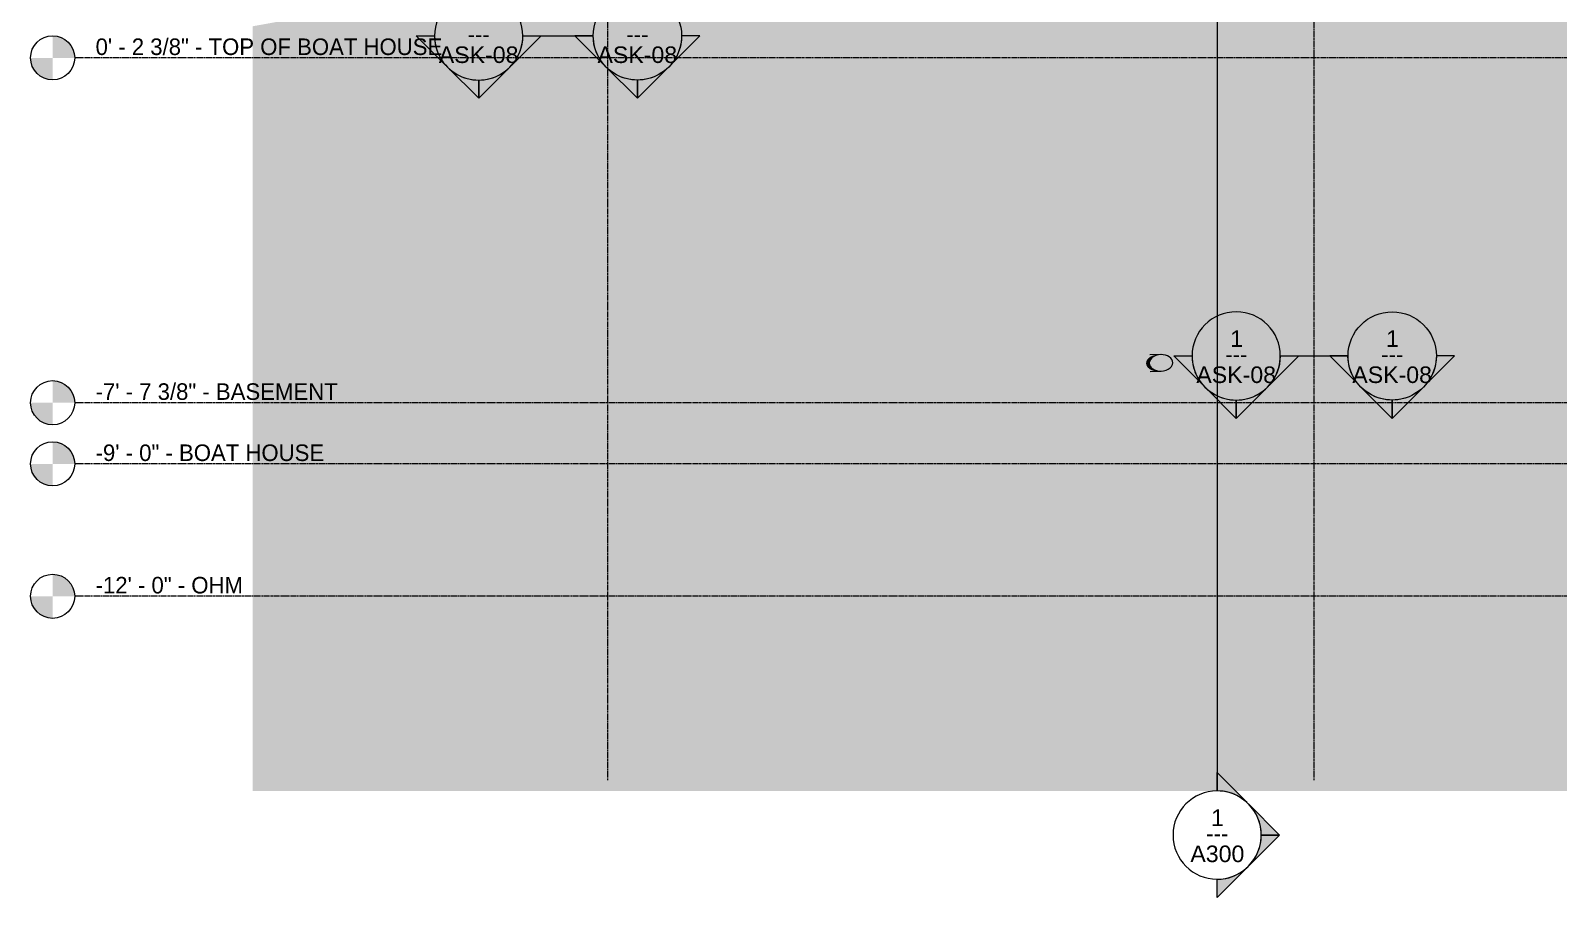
# Model space of a CAD drawing. Header units: inches. Extents: x -9021 to -6963, y -226 to 478.
# Drawn here: x -7715.2 to -7299.8, y -225.9 to 9.8 of the extents above; entities that cross this region are included whole.
import ezdxf

# ---------------------------------------------------------------- set-up
doc = ezdxf.new("R2010")
doc.units = ezdxf.units.IN
doc.header["$MEASUREMENT"] = 0
doc.linetypes.add('Grid Line 1_2_', pattern=[0.8749999999999999, 0.4999999999999999, -0.125, 0.125, -0.125])
for name, color, linetype, lineweight in [('A-FLOR-LEVL', 51, 'Continuous', 9), ('A-FLOR-LEVL-1', 51, 'Grid Line 1_2_', 9), ('C-TOPO', 7, 'Continuous', 9), ('G-ANNO-SYMB-1', 111, 'Continuous', 9), ('P-PIPE', 3, 'Continuous', 9), ('S-GRID-1', 1, 'Grid Line 1_2_', 9)]:
    doc.layers.add(name, color=color, linetype=linetype, lineweight=lineweight)
doc.styles.add('Arial_1', font='arial.ttf', dxfattribs={"height": 4.499999999999996})
doc.styles.add('Century Gothic', font='ufonts.com_century-gothic.ttf', dxfattribs={"height": 4.499999999999996})

# ---------------------------------------------------------------- blocks, each defined once
blk = doc.blocks.new('Level - Level Head - Circle-50818-BUILDING ELEVATION - SOUTH _STREET_')
at = {"layer": 'A-FLOR-LEVL'}
h = blk.add_hatch(color=256, dxfattribs=at)
edge = h.paths.add_edge_path(flags=0)
edge.add_line((8283.597217687306, 31.99999999999999), (8289.597217687306, 31.99999999999999))
edge.add_arc((8283.597217687306, 31.99999999999998), 6.000000000000011, 2.544443745170813e-14, 90.0000000000001)
edge.add_line((8283.597217687306, 37.99999999999997), (8283.597217687306, 31.99999999999999))
h = blk.add_hatch(color=256, dxfattribs=at)
edge = h.paths.add_edge_path(flags=0)
edge.add_line((8283.597217687306, 25.99999999999998), (8283.597217687306, 31.99999999999995))
edge.add_line((8283.597217687306, 31.99999999999995), (8277.597217687306, 31.99999999999995))
edge.add_arc((8283.597217687306, 31.99999999999998), 6.000000000000004, 180.0000000000002, 269.9999999999997)
blk.add_circle((8283.597217687306, 31.99999999999998), 6, dxfattribs=at)
blk = doc.blocks.new('Section - Section Head - Filled-22785-BUILDING ELEVATION - SOUTH _STREET_')
at = {"layer": 'G-ANNO-SYMB-1'}
h = blk.add_hatch(color=256, dxfattribs=at)
edge = h.paths.add_edge_path(flags=0)
edge.add_line((8608.219212401726, -199.9807485030786), (8600.166984723406, -191.92852082476))
edge.add_line((8600.166984723406, -191.92852082476), (8600.166984723406, -196.8834657777552))
edge.add_arc((8600.166984723406, -208.8990835732372), 12.01561779548256, 47.921604975374976, 90.0000000000004, ccw=False)
h = blk.add_hatch(color=256, dxfattribs=at)
edge = h.paths.add_edge_path(flags=0)
edge.add_arc((8600.166984723406, -208.8990835732372), 11.99999999999992, -3.979039320256561e-13, 44.999999999995225, ccw=False)
edge.add_line((8612.166984723406, -208.8990835732373), (8617.137547471884, -208.8990835732373))
edge.add_line((8617.137547471884, -208.8990835732373), (8608.652266097646, -200.4138021989987))
h = blk.add_hatch(color=256, dxfattribs=at)
edge = h.paths.add_edge_path(flags=0)
edge.add_line((8608.652266097646, -217.3843649474758), (8617.137547471884, -208.8990835732373))
edge.add_line((8617.137547471884, -208.8990835732373), (8612.166984723406, -208.8990835732373))
edge.add_arc((8600.166984723406, -208.8990835732371), 12.00000000000203, 314.9999999999996, 359.99999999999903, ccw=False)
h = blk.add_hatch(color=256, dxfattribs=at)
edge = h.paths.add_edge_path(flags=0)
edge.add_arc((8600.166984723406, -208.8990835732372), 12.01561779548177, 269.99999999999955, 312.07839502462326, ccw=False)
edge.add_line((8600.166984723406, -220.914701368719), (8600.166984723406, -225.8696463217143))
edge.add_line((8600.166984723406, -225.8696463217143), (8608.219212401726, -217.8174186433959))
for p, q in [((8600.166984723406, -196.8834657777552), (8600.166984723406, -191.92852082476)), ((8600.166984723406, -191.92852082476), (8608.219212401726, -199.9807485030786)), ((8608.652266097646, -200.4138021989987), (8617.137547471884, -208.8990835732373)), ((8617.137547471884, -208.8990835732373), (8608.652266097646, -217.3843649474758)), ((8612.166984723406, -208.8990835732373), (8617.137547471884, -208.8990835732373)), ((8617.137547471884, -208.8990835732373), (8612.166984723406, -208.8990835732373)), ((8608.219212401726, -217.8174186433959), (8600.166984723406, -225.8696463217143)), ((8600.166984723406, -225.8696463217143), (8600.166984723406, -220.914701368719))]:
    blk.add_line(p, q, dxfattribs=at)
for centre, radius, start, end in [((8600.166984723406, -208.914701368719), 11.99999999999999, 89.99999999999993, 269.9999999999995), ((8600.166984723406, -208.8990835732372), 12.01561779548256, 47.92160497537466, 90), ((8600.166984723406, -208.914701368719), 11.9999999999999, 269.9999999999993, 89.99999999999967), ((8600.166984723406, -208.8990835732372), 11.99999999999992, 359.9999999999992, 44.99999999999482), ((8600.166984723406, -208.8990835732371), 12.00000000000203, 314.9999999999992, 359.9999999999987), ((8600.166984723406, -208.8990835732372), 12.01561779548177, 269.9999999999992, 312.0783950246229)]:
    blk.add_arc(centre, radius, start, end, dxfattribs=at)

msp = doc.modelspace()

# ---------------------------------------------------------------- hatches: boundary and pattern name
at = {"layer": 'C-TOPO'}
for points in [[(-7565.703149297713, -196.9090787343035), (-7520.177509242134, -196.9090787343035), (-7520.177509242134, 18.48472711255559), (-7560.59019818392, 20.44140303027947), (-7572.468483237601, 18.87474427237171), (-7609.355422895864, 18.22949960996442), (-7627.596084175148, 15.85288297517067), (-7632.009378579814, 15.10289261875977), (-7641.592740594815, 13.33918116996972), (-7654.805511321505, 10.95957382891336), (-7654.805511321505, -196.9090787343035), (-7572.468483237601, -196.9090787343035)], [(-7520.177509242134, -196.9090787343035), (-7418.177509242136, -196.9090787343035), (-7418.177509242136, 14.5094597127308), (-7438.512464795285, 15.53783661405723), (-7507.268086727459, 18.67758935329359), (-7520.177509242134, 18.48472711255559), (-7520.177509242134, -121.5700787343035)], [(-7128.177509242105, -196.9090787343035), (-7128.177509242105, 18.05146553621492), (-7231.202459668553, 15.48589791519941), (-7276.069620186558, 14.60081315650996), (-7279.08575793499, 15.13727735508613), (-7281.920903661578, 14.94792005831633), (-7324.309686831079, 15.70311335732648), (-7357.395918585747, 15.72209322075119), (-7368.927509242107, 15.2722362423147), (-7368.927509242107, -196.9090787343035), (-7153.86864071114, -196.9090787343035)]]:
    msp.add_hatch(color=256, dxfattribs=at).paths.add_polyline_path(points, flags=0)
h = msp.add_hatch(color=256, dxfattribs=at)
h.paths.add_polyline_path([(-7417.226043415336, -196.9090787343035), (-7368.927509242107, -196.9090787343035), (-7368.927509242107, 15.2722362423147), (-7390.786708591222, 14.41979761620692), (-7415.494742147201, 14.54339813441436), (-7415.992636227968, 14.50945971273089), (-7418.177509242136, 14.50945971273089), (-7418.177509242136, -196.9090787343035)], flags=0)
h.paths.add_polyline_path([(-7408.725930418774, -82.8352995043819), (-7409.478210997127, -82.7749886962731), (-7410.015963869839, -82.65571666190304), (-7410.540081985744, -82.45585352633798), (-7411.006876523785, -82.18307991779368), (-7411.391783373454, -81.84787837307157), (-7411.677102546142, -81.46313049955442), (-7411.850427996273, -81.0436219422508), (-7411.903744675499, -80.6054741797556), (-7411.815331030048, -80.10351814269232), (-7411.56993964984, -79.62438170066405), (-7411.177294930996, -79.19189123430338), (-7410.65297371996, -78.8283221804961), (-7410.006769874637, -78.55131685075285), (-7409.429542670729, -78.4007586993561), (-7408.544300194877, -78.32897150343096), (-7407.836242918773, -78.30810955865836), (-7407.128185642665, -78.35964736647024), (-7406.618551693442, -78.46147896881114), (-7406.068429262399, -78.66134210437603), (-7405.586242918771, -78.93411571292204), (-7405.190522813326, -79.26931725764227), (-7404.880011321504, -79.69221095190862), (-7404.715403266795, -80.07357368846338), (-7404.65426240343, -80.51172145095892), (-7404.734041298347, -81.01367748802186), (-7404.969377536177, -81.4928139300503), (-7405.348470375278, -81.92510487514123), (-7405.852310517743, -82.28887345021398), (-7406.455633314978, -82.56587877996422), (-7407.215469315384, -82.7504720641778), (-7407.836242918771, -82.80908607205582), (-7408.572107914713, -82.8307673334787)], flags=0)
at = {"layer": 'P-PIPE'}
for points in [[(-7411.907910934113, -80.63168761208117), (-7411.018223434112, -80.60547417975543), (-7410.938444539193, -80.10351814269232), (-7410.703108301364, -79.62438170066405), (-7410.323739113972, -79.19189123430338), (-7409.820175319801, -78.8283221804961), (-7409.216852522566, -78.55131685075285), (-7408.544300194877, -78.37496497025073), (-7407.836242918773, -78.30810955865836), (-7408.725930418772, -78.33432299098426), (-7409.434714895864, -78.4013166692), (-7410.107868242034, -78.57804633587294), (-7410.711546613855, -78.85562465410958), (-7411.215401511898, -79.22009121845353), (-7411.594107820396, -79.65311533798858), (-7411.828638679286, -80.1329192733841)], [(-7407.836242918771, -82.80908607205582), (-7407.128185642665, -82.74223066046396), (-7406.455633314978, -82.56587877996422), (-7405.852310517743, -82.28887345021398), (-7405.348470375278, -81.92510487514123), (-7404.969377536177, -81.49281393005047), (-7404.734041298347, -81.01367748802186), (-7404.65426240343, -80.51172145095892), (-7404.734041298347, -80.0303932333545), (-7404.896476247797, -79.65406513115975), (-7405.190522813326, -79.26931725764227), (-7405.586242918771, -78.93411571292204), (-7406.068429262399, -78.66134210437603), (-7406.618551693442, -78.46147896881114), (-7407.215469315384, -78.34220693444108), (-7407.836242918773, -78.30810955865836), (-7408.544300194877, -78.37496497025073), (-7409.216852522566, -78.55131685075285), (-7409.820175319801, -78.8283221804961), (-7410.324015462264, -79.19209075557278), (-7410.703108301364, -79.62438170066405), (-7410.938444539193, -80.10351814269232), (-7411.018223434112, -80.6054741797556), (-7410.938444539193, -81.08680239735968), (-7410.776009589745, -81.46313049955442), (-7410.481963024215, -81.84787837307157), (-7410.086242918771, -82.1830799177935), (-7409.508261321504, -82.49065657868424), (-7409.053934144096, -82.65571666190304), (-7408.457016522158, -82.7749886962731)], [(-7408.725930418774, -82.8352995043819), (-7407.836242918771, -82.80908607205582), (-7408.457016522158, -82.7749886962731), (-7409.053934144096, -82.65571666190304), (-7409.604056575143, -82.45585352633798), (-7410.086242918771, -82.1830799177935), (-7410.481963024215, -81.84787837307157), (-7410.776009589745, -81.46313049955442), (-7410.957082570745, -81.0436219422508), (-7411.018223434112, -80.60547417975543), (-7411.907910934113, -80.63168761208117), (-7411.846469898548, -81.07074145692279), (-7411.664529650099, -81.49100105413304), (-7411.369145396338, -81.87621381719929), (-7410.938444539193, -82.23049917391971), (-7410.481963024215, -82.48641607187305), (-7409.820175319801, -82.70665970254275), (-7409.342805121838, -82.80141628440172), (-7409.0539341441, -82.81728316763763)]]:
    msp.add_hatch(color=256, dxfattribs=at).paths.add_polyline_path(points, flags=0)

# ---------------------------------------------------------------- linework, layer by layer
at = {"layer": 'A-FLOR-LEVL-1'}
for p, q in [((-7014.028920662904, 2.374999999999998), (-7703.149673060239, 2.374999999999998)), ((-7014.028920662904, -91.3749999999497), (-7703.149673060239, -91.3749999999497)), ((-7014.028920662904, -108), (-7703.149673060239, -108)), ((-7014.028920662904, -144), (-7703.149673060239, -144))]:
    msp.add_line(p, q, dxfattribs=at)
at = {"layer": 'G-ANNO-SYMB-1'}
for p, q in [((-7392.579906024137, 405.7698510893824), (-7392.579906024137, -196.8990835732373)), ((-7581.330750979074, 8.346154229668556), (-7562.191540624442, 8.346154229668556)), ((-7375.390649831028, -78.65384577033149), (-7357.00363723247, -78.65384577033149))]:
    msp.add_line(p, q, dxfattribs=at)
at = {"layer": 'P-PIPE'}
for p, q in [((-7407.902981431651, -78.30958776739287), (-7410.913055163233, -78.39827549657751)), ((-7410.78052629474, -82.89632352867027), (-7407.769504405891, -82.80760786332131))]:
    msp.add_line(p, q, dxfattribs=at)
at = {"layer": 'P-PIPE', "flags": 128}
for points in [[(-7407.836242918773, -78.3081095586583), (-7408.544300194877, -78.37496497025062), (-7409.216852522568, -78.55131685075318), (-7409.820175319801, -78.8283221804963), (-7410.324015462265, -79.19209075557315), (-7410.703108301366, -79.62438170066406), (-7410.938444539195, -80.10351814269242), (-7411.018223434112, -80.6054741797554)], [(-7404.654262403432, -80.51172145095873), (-7404.715403266797, -80.07357368846337), (-7404.896476247799, -79.65406513115987), (-7405.190522813327, -79.2693172576423), (-7405.586242918771, -78.93411571292089), (-7406.068429262401, -78.66134210437606), (-7406.618551693444, -78.46147896881102), (-7407.215469315386, -78.342206934441), (-7407.836242918773, -78.3081095586583)], [(-7411.018223434112, -80.60547417975543), (-7410.957082570747, -81.0436219422507), (-7410.776009589745, -81.4631304995541), (-7410.481963024216, -81.84787837307157), (-7410.086242918771, -82.18307991779295), (-7409.604056575143, -82.45585352633778), (-7409.053934144102, -82.65571666190287), (-7408.457016522159, -82.77498869627301), (-7407.836242918771, -82.80908607205589)], [(-7407.836242918771, -82.80908607205589), (-7407.128185642667, -82.74223066046376), (-7406.455633314978, -82.5658787799613), (-7405.852310517745, -82.2888734502182), (-7405.34847037528, -81.92510487514136), (-7404.969377536179, -81.49281393005036), (-7404.734041298349, -81.01367748802188), (-7404.654262403432, -80.51172145095876)]]:
    msp.add_lwpolyline(points, dxfattribs=at)
at = {"layer": 'S-GRID-1'}
for p, q in [((-7558.177509409867, -194), (-7558.177509409867, 454.1448510893824)), ((-7366.177509242108, -194), (-7366.177509242108, 454.1448510893824))]:
    msp.add_line(p, q, dxfattribs=at)

# ---------------------------------------------------------------- block references
at = {"layer": 'A-FLOR-LEVL'}
for p in [(-15992.74689074755, -29.62499999999999), (-15992.74689074755, -123.3749999999496), (-15992.74689074755, -139.9999999999999), (-15992.74689074755, -175.9999999999999)]:
    msp.add_blockref('Level - Level Head - Circle-50818-BUILDING ELEVATION - SOUTH _STREET_', p, dxfattribs=at)
at = {"layer": 'G-ANNO-SYMB-1', "rotation": 270.0000000000005}
for p in [(-7384.431667405923, 8608.51313895308), (-7178.491566257877, 8521.51313895308)]:
    msp.add_blockref('Section - Section Head - Filled-22785-BUILDING ELEVATION - SOUTH _STREET_', p, dxfattribs=at)
at = {"layer": 'G-ANNO-SYMB-1', "extrusion": (0, 0, -1), "rotation": 270.0000000000007}
for p in [(7759.090624197579, 8608.51313895308), (7553.902720805607, 8521.51313895308)]:
    msp.add_blockref('Section - Section Head - Filled-22785-BUILDING ELEVATION - SOUTH _STREET_', p, dxfattribs=at)
at = {"layer": 'G-ANNO-SYMB-1'}
msp.add_blockref('Section - Section Head - Filled-22785-BUILDING ELEVATION - SOUTH _STREET_', (-15992.74689074755, 0), dxfattribs=at)

# ---------------------------------------------------------------- texts
at = {"layer": 'A-FLOR-LEVL', "char_height": 4.499999999999996, "attachment_point": 1, "style": 'Century Gothic'}
for s, insert, width in [('0\' - 2 3/8" - TOP OF BOAT HOUSE', (-7697.474575188297, 7.650391759090374), 116.5034999999999), ('-7\' - 7 3/8" - BASEMENT', (-7697.474575188297, -86.09960824085924), 81.05249999999992), ('-9\' - 0" - BOAT HOUSE', (-7697.474575188297, -102.7246082409095), 75.90149999999991), ('-12\' - 0" - OHM', (-7697.474575188297, -138.7246082409095), 52.26749999999996)]:
    msp.add_mtext(s, dxfattribs=dict(at, insert=insert, width=width))
at = {"layer": 'G-ANNO-SYMB-1', "char_height": 4.499999999999996, "attachment_point": 1}
for s, insert, width, style in [('---', (-7596.316894760317, 11.04712600305959), 7.726499999999994, 'Century Gothic'), ('---', (-7553.177684405684, 11.04712600305954), 7.726499999999994, 'Century Gothic'), ('ASK-08', (-7604.17549118546, 5.482350365086112), 26.51249999999997, 'Arial_1'), ('ASK-08', (-7561.036280830829, 5.482350365086074), 26.51249999999997, 'Arial_1'), ('1', (-7389.051138068911, -71.69952754024749), 4.241999999999996, 'Arial_1'), ('1', (-7346.664125470354, -71.69952754024752), 4.241999999999996, 'Arial_1'), ('---', (-7390.376793612271, -75.95287399694038), 7.726499999999994, 'Century Gothic'), ('---', (-7347.989781013712, -75.95287399694043), 7.726499999999994, 'Century Gothic'), ('ASK-08', (-7398.235390037415, -81.51764963491387), 26.51249999999997, 'Arial_1'), ('ASK-08', (-7355.848377438857, -81.5176496349139), 26.51249999999997, 'Arial_1'), ('1', (-7394.240394262019, -201.9447653431532), 4.241999999999996, 'Arial_1'), ('A300', (-7399.862441506113, -211.7628874378196), 17.87699999999998, 'Arial_1'), ('---', (-7395.566049805378, -206.1981117998462), 7.726499999999994, 'Century Gothic')]:
    msp.add_mtext(s, dxfattribs=dict(at, insert=insert, width=width, style=style))

doc.saveas('drawing.dxf')
